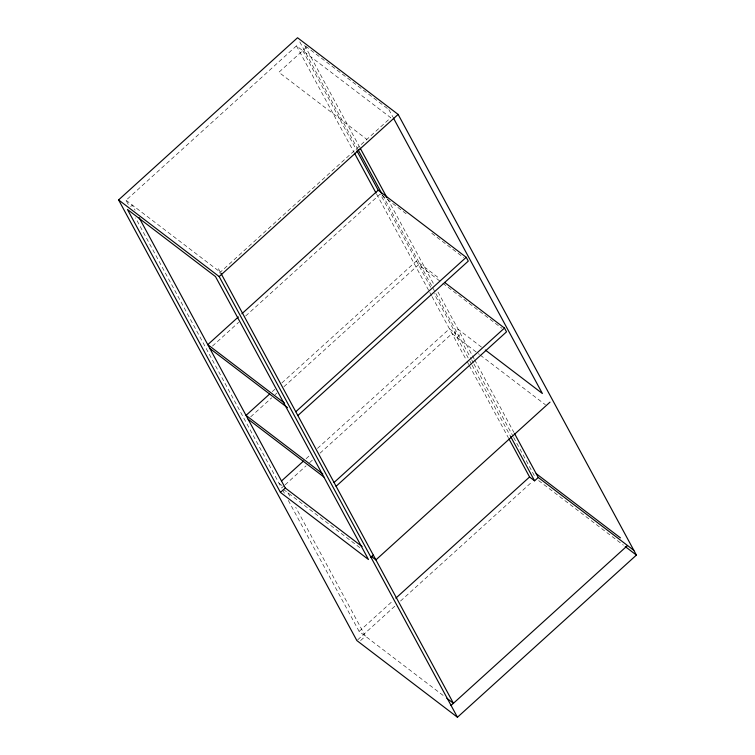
<?xml version="1.0" encoding="UTF-8"?>
<svg xmlns="http://www.w3.org/2000/svg" width="755" height="755" viewBox="0 0 755 755"><rect width="100%" height="100%" fill="white"/><g stroke="black" fill="none" stroke-linecap="round" stroke-linejoin="round"><path stroke-width="0.57" stroke-dasharray="3.77 2.83" d="M128.274 204.435L126.028 200.283L296.46 45.857L390.76 117.733L218.714 273.631M130.7 206.54L132.314 205.077L135.117 210.249M306.417 47.32L278.859 72.301L366.864 139.382M212.466 346.083L238.684 322.328M245.677 315.986L380.265 194.035L430.737 287.362M272.253 391.637L274.877 389.259M281.87 382.927L416.458 260.966L439.872 278.812M250.707 416.817L271.687 397.809M275.179 394.639L276.925 393.053M283.918 386.72L418.515 264.76L441.92 282.606M306.115 458.691L310.484 454.727M317.477 448.394L449.452 328.812L455.737 333.606L434.068 293.535M284.229 485.644L281.606 488.013L135.56 217.902M285.107 484.852L306.077 465.844M309.578 462.673L313.07 459.512M320.063 453.17L452.037 333.587L479.378 354.435M457.058 337.428L460.739 334.097M443.138 695.43L359.135 631.406L392.345 601.31M357.738 639.787L395.28 605.774M400.518 601.037L532.332 481.596M360.569 640.599L365.42 636.201L295.705 507.247M305.577 46.121L387.947 108.899M382.143 195.46L406.483 214.014M431.766 233.286L463.598 257.549M442.855 283.314L501.839 328.274M481.548 347.149L458.153 329.312L454.482 332.644L469.336 360.116M480.312 355.143L545.403 404.755M538.617 480.558L623.366 545.157M126.028 200.283L220.328 272.159L217.742 267.383M279.02 483.238L282.615 485.975M283.399 489.391L360.928 548.479M388.882 109.617L392.808 116.865M304.642 45.404L359.55 146.951M387.56 198.763L434.059 284.758M437.985 292.015L471.913 354.774M472.479 355.803L474.149 358.908M474.716 359.937L513.844 432.304M299.782 41.893L357.445 148.537M382.643 195.13L435.267 292.459M435.824 293.487L471.092 358.719M471.658 359.757L473.338 362.862M473.895 363.901L513.079 436.371M513.645 437.409L535.304 477.471M302.746 50.651L356.407 149.905M469.893 361.154L471.564 364.25M472.12 365.278L510.606 436.456M296.46 45.857L354.18 152.614M376.594 194.073L429.274 291.496M429.831 292.534L431.52 295.649M432.077 296.677L466.533 360.409M467.09 361.447L468.77 364.542M469.327 365.571L508.37 437.777M287.891 492.807L290.128 496.932M282.719 490.08L284.399 493.175M288.297 500.395L359.135 631.406"/><path stroke-width="1.13" d="M118.592 199.905L297.545 37.75L398.13 114.42L636.408 555.095L457.454 717.25L356.87 640.58L118.592 199.905L219.177 276.575L457.454 717.25M219.177 276.575L398.13 114.42M238.372 316.93L207.785 344.648L284.559 403.17M241.864 313.759L378.208 190.222L356.964 150.934M269.629 394.016L246.036 415.392L322.81 473.913M295.79 411.73L466.222 257.304L378.208 190.222M297.857 415.543L468.279 261.117L466.222 257.304M281.643 480.859L303.491 461.06M280.454 492.43L127.463 209.475L215.477 276.557L368.468 559.512L280.454 492.43L285.305 488.032L139.024 217.487M334.05 482.483L504.472 328.057L444.553 282.379M336.098 486.277L506.52 331.851L504.472 328.057M370.894 557.313L373.319 555.114M550.008 402.141L375.905 559.889L371.224 556.322M395.846 598.149L529.566 476.981L508.927 438.815M529.566 476.981L534.597 480.812L538.268 477.481L514.4 433.342M451.009 705.481L627.537 545.525M485.295 350.009L542.392 393.525L393.364 117.903M536.201 473.659L620.44 537.871M538.268 477.481L633.822 550.319M625.234 546.582L636.408 555.095M209.843 348.461L287.551 407.691M248.084 419.185L323.923 477M285.305 488.032L362.089 546.554M446.884 698.29L453.434 703.283L220.885 273.197M360.107 147.989L387.004 197.725M358.012 149.575L382.087 194.092M510.606 436.456L534.597 480.812M354.737 153.652L376.037 193.035"/></g></svg>
